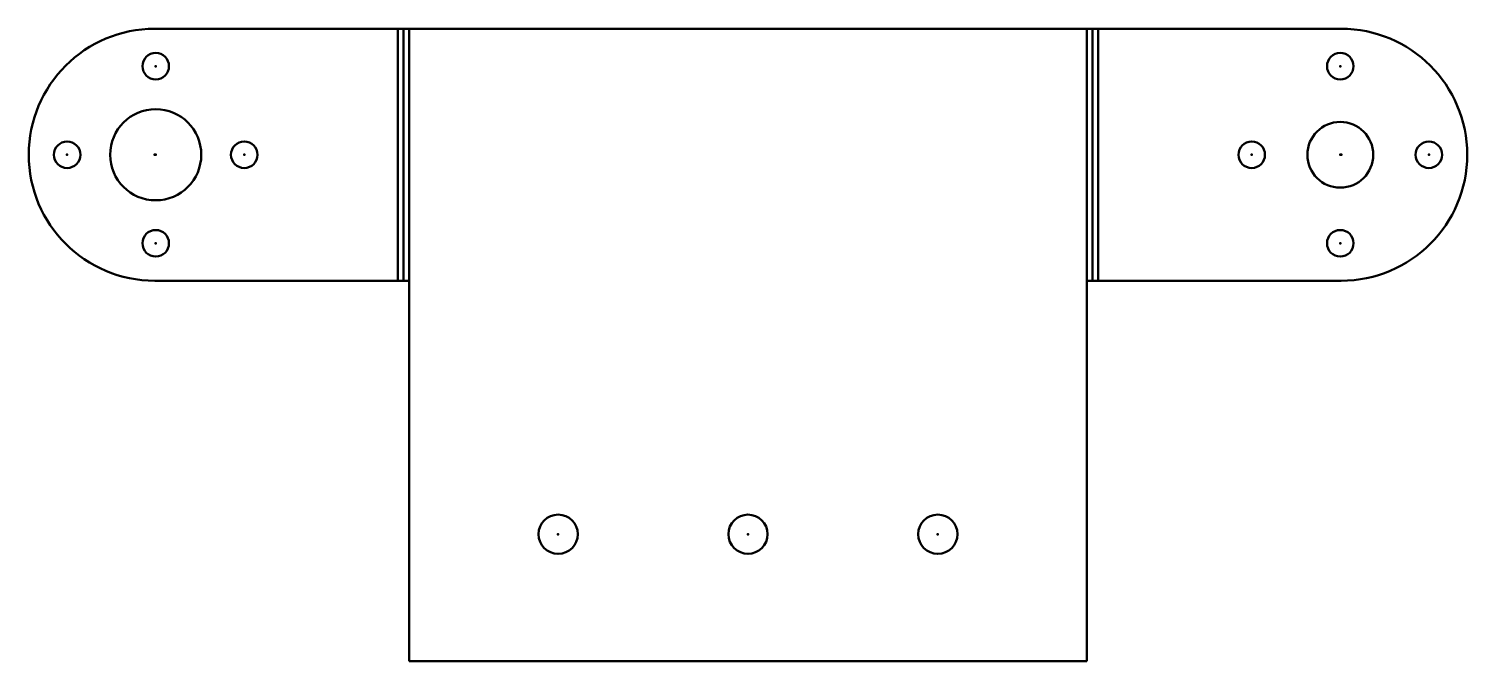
# Model space of a CAD drawing. Header units: millimetres. Extents: x -85 to 29, y -50 to 0.
import ezdxf

# ---------------------------------------------------------------- set-up
doc = ezdxf.new("R2010")
doc.units = ezdxf.units.MM
for name, color, linetype, lineweight in [('IV_ARC_CENTERS', 7, 'Continuous', 50), ('IV_BEND_DOWN', 7, 'Continuous', 50), ('IV_INTERIOR_PROFILES', 7, 'Continuous', 50), ('IV_OUTER_PROFILE', 7, 'Continuous', 50), ('IV_TANGENT', 7, 'Continuous', 50)]:
    doc.layers.add(name, color=color, linetype=linetype, lineweight=lineweight)

msp = doc.modelspace()

# ---------------------------------------------------------------- linework, layer by layer
at = {"layer": 'IV_ARC_CENTERS'}
for p in [(-74.48, -2.96), (19.12, -2.96), (-81.48, -9.96), (-74.55, -9.96), (-74.48, -9.96), (-67.48, -9.96), (12.12, -9.96), (19.12, -9.96), (19.19, -9.96), (26.12, -9.96), (-74.48, -16.96), (19.12, -16.96), (-42.68, -39.96), (-27.68, -39.96), (-12.68, -39.96)]:
    msp.add_point(p, dxfattribs=at)
at = {"layer": 'IV_BEND_DOWN'}
for p, q in [((-54.91, 0), (-54.91, -19.92)), ((-0.45, -19.92), (-0.45, 0))]:
    msp.add_line(p, q, dxfattribs=at)
at = {"layer": 'IV_INTERIOR_PROFILES'}
for centre, radius in [((-74.48, -2.96), 1.05), ((19.12, -2.96), 1.05), ((-74.48, -9.96), 3.6), ((19.12, -9.96), 2.6), ((-81.48, -9.96), 1.05), ((-67.48, -9.96), 1.05), ((12.12, -9.96), 1.05), ((26.12, -9.96), 1.05), ((-74.48, -16.96), 1.05), ((19.12, -16.96), 1.05), ((-42.68, -39.96), 1.55), ((-27.68, -39.96), 1.55), ((-12.68, -39.96), 1.55)]:
    msp.add_circle(centre, radius, dxfattribs=at)
at = {"layer": 'IV_OUTER_PROFILE'}
for p, q in [((-74.55, 0), (19.19, 0)), ((-54.46, -19.92), (-74.55, -19.92)), ((-54.46, -50), (-54.46, -19.92)), ((19.19, -19.92), (-0.9, -19.92)), ((-0.9, -19.92), (-0.9, -50)), ((-0.9, -50), (-54.46, -50))]:
    msp.add_line(p, q, dxfattribs=at)
for centre, start, end in [((19.19, -9.96), 270, 90), ((-74.55, -9.96), 90, 270)]:
    msp.add_arc(centre, 9.96, start, end, dxfattribs=at)
at = {"layer": 'IV_TANGENT'}
for p, q in [((0, 0), (0, -19.92)), ((-55.36, -19.92), (-55.36, 0)), ((-54.46, 0), (-54.46, -19.92)), ((-0.9, -19.92), (-0.9, 0))]:
    msp.add_line(p, q, dxfattribs=at)

doc.saveas('drawing.dxf')
